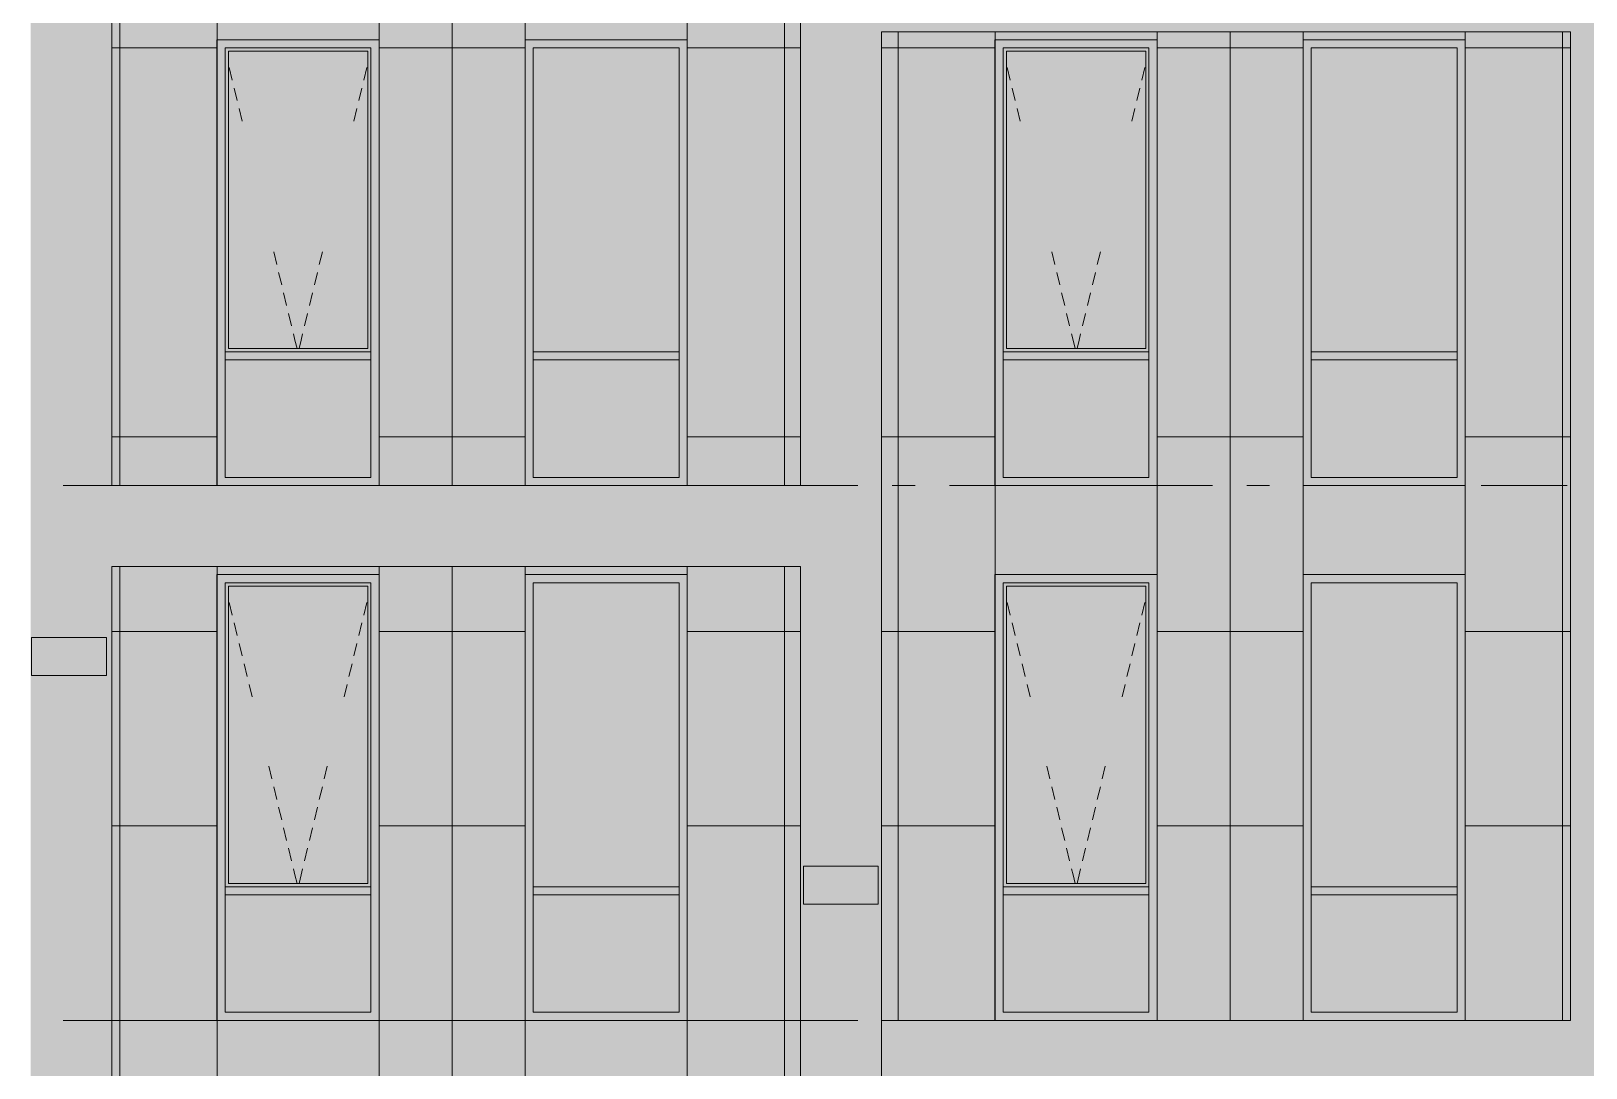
# Model space of a CAD drawing. Header units: millimetres. Extents: x 1499747 to 4230374, y -28481 to 441852.
# Drawn here: x 4030795 to 4040387, y 380335 to 386732 of the extents above; entities that cross this region are included whole.
import ezdxf

# ---------------------------------------------------------------- set-up
doc = ezdxf.new("R2010")
doc.units = ezdxf.units.MM
doc.header["$MEASUREMENT"] = 0
doc.layers.add('Чертеж и Рисунок', color=7, linetype='Continuous')

msp = doc.modelspace()

# ---------------------------------------------------------------- hatches: boundary and pattern name
at = {"layer": 'Чертеж и Рисунок', "linetype": 'Continuous', "lineweight": 0, "true_color": 0xbc9a89}
for points in [[(4030792.03753, 399928.41141), (4030792.03753, 374028.37184), (4031292.0383, 374028.37184), (4031292.0383, 399928.41141)], [(4035541.34479, 399928.41141), (4035541.34479, 374028.37184), (4036041.34555, 374028.37184), (4036041.34555, 399928.41141)], [(4040791.65281, 399928.41141), (4040291.65205, 399928.41141), (4040291.65205, 374028.37184), (4040791.65281, 374028.37184)], [(4036041.34555, 387228.39201), (4036041.34555, 386728.39125), (4040291.65205, 386728.39125), (4040291.65205, 387228.39201)], [(4031292.0383, 383428.3862), (4035541.34479, 383428.3862), (4035541.34479, 383928.38697), (4031292.0383, 383928.38697)], [(4036042.04555, 380628.38193), (4036042.04555, 380128.38116), (4040291.65205, 380128.38116), (4040291.65205, 380628.38193)]]:
    msp.add_hatch(color=33, dxfattribs=at).paths.add_polyline_path(points)
at = {"layer": 'Чертеж и Рисунок', "linetype": 'Continuous', "lineweight": 0, "true_color": 0xffffff}
h = msp.add_hatch(color=7, dxfattribs=at)
h.paths.add_polyline_path([(4031292.0383, 383928.38697), (4031941.63928, 383928.38697), (4031941.63928, 386678.39115), (4032941.64084, 386678.39115), (4032941.64084, 383928.38697), (4033841.94223, 383928.38697), (4033841.94223, 386678.39115), (4034841.94371, 386678.39115), (4034841.94371, 383928.38697), (4035541.34478, 383928.38697), (4035541.34478, 390028.39629), (4031292.0383, 390028.39629)])
h.paths.add_polyline_path([(4031941.63928, 387228.39204), (4031941.63928, 389978.39622), (4032941.64084, 389978.39622), (4032941.64084, 387228.39204)], flags=0)
h.paths.add_polyline_path([(4033841.94223, 389978.39622), (4034841.94371, 389978.39622), (4034841.94371, 387228.39204), (4033841.94223, 387228.39204)], flags=0)
at = {"layer": 'Чертеж и Рисунок', "linetype": 'Continuous', "lineweight": 0, "true_color": 0x2e2e2e}
for points in [[(4031941.63929, 386328.39063), (4031991.63937, 386328.39063), (4031991.63937, 386628.39109), (4031941.63929, 386678.39117)], [(4032441.64005, 386678.39117), (4031941.63929, 386678.39117), (4031991.63937, 386628.39109), (4032441.64005, 386628.39109)], [(4032441.64005, 386678.39117), (4032441.64005, 386628.39109), (4032891.64074, 386628.39109), (4032941.64082, 386678.39117)], [(4032941.64082, 386328.39063), (4032941.64082, 386678.39117), (4032891.64074, 386628.39109), (4032891.64074, 386328.39063)], [(4033841.94219, 386328.39063), (4033891.94227, 386328.39063), (4033891.94227, 386628.39109), (4033841.94219, 386678.39117)], [(4034341.94296, 386678.39117), (4033841.94219, 386678.39117), (4033891.94227, 386628.39109), (4034341.94296, 386628.39109)], [(4034341.94296, 386678.39117), (4034341.94296, 386628.39109), (4034791.94364, 386628.39109), (4034841.94372, 386678.39117)], [(4034841.94372, 386328.39063), (4034841.94372, 386678.39117), (4034791.94364, 386628.39109), (4034791.94364, 386328.39063)], [(4036741.34662, 386328.39063), (4036791.3467, 386328.39063), (4036791.3467, 386628.39109), (4036741.34662, 386678.39117)], [(4037241.34739, 386678.39117), (4036741.34662, 386678.39117), (4036791.3467, 386628.39109), (4037241.34739, 386628.39109)], [(4037241.34739, 386628.39109), (4037691.34807, 386628.39109), (4037741.34815, 386678.39117), (4037241.34739, 386678.39117)], [(4037741.34815, 386328.39063), (4037741.34815, 386678.39117), (4037691.34807, 386628.39109), (4037691.34807, 386328.39063)], [(4038641.64953, 386328.39063), (4038691.6496, 386328.39063), (4038691.6496, 386628.39109), (4038641.64953, 386678.39117)], [(4039141.65029, 386678.39117), (4038641.64953, 386678.39117), (4038691.6496, 386628.39109), (4039141.65029, 386628.39109)], [(4039141.65029, 386678.39117), (4039141.65029, 386628.39109), (4039591.65098, 386628.39109), (4039641.65105, 386678.39117)], [(4039641.65105, 386328.39063), (4039641.65105, 386678.39117), (4039591.65098, 386628.39109), (4039591.65098, 386328.39063)], [(4031941.63929, 384928.3885), (4031991.63937, 384928.3885), (4031991.63937, 386328.39063), (4031941.63929, 386328.39063)], [(4032941.64082, 384928.3885), (4032941.64082, 386328.39063), (4032891.64074, 386328.39063), (4032891.64074, 384928.3885)], [(4033841.94219, 384928.3885), (4033891.94227, 384928.3885), (4033891.94227, 386328.39063), (4033841.94219, 386328.39063)], [(4034841.94372, 384928.3885), (4034841.94372, 386328.39063), (4034791.94364, 386328.39063), (4034791.94364, 384928.3885)], [(4036741.34662, 384928.3885), (4036791.3467, 384928.3885), (4036791.3467, 386328.39063), (4036741.34662, 386328.39063)], [(4037741.34815, 384928.3885), (4037741.34815, 386328.39063), (4037691.34807, 386328.39063), (4037691.34807, 384928.3885)], [(4038641.64953, 384928.3885), (4038691.6496, 384928.3885), (4038691.6496, 386328.39063), (4038641.64953, 386328.39063)], [(4039641.65105, 384928.3885), (4039641.65105, 386328.39063), (4039591.65098, 386328.39063), (4039591.65098, 384928.3885)], [(4031941.63929, 384728.38819), (4031991.63937, 384728.38819), (4031991.63937, 384928.3885), (4031941.63929, 384928.3885)], [(4032941.64082, 384728.38819), (4032941.64082, 384928.3885), (4032891.64074, 384928.3885), (4032891.64074, 384728.38819)], [(4033841.94219, 384728.38819), (4033891.94227, 384728.38819), (4033891.94227, 384928.3885), (4033841.94219, 384928.3885)], [(4034841.94372, 384728.38819), (4034841.94372, 384928.3885), (4034791.94364, 384928.3885), (4034791.94364, 384728.38819)], [(4036741.34662, 384728.38819), (4036791.3467, 384728.38819), (4036791.3467, 384928.3885), (4036741.34662, 384928.3885)], [(4037741.34815, 384728.38819), (4037741.34815, 384928.3885), (4037691.34807, 384928.3885), (4037691.34807, 384728.38819)], [(4038641.64953, 384728.38819), (4038691.6496, 384728.38819), (4038691.6496, 384928.3885), (4038641.64953, 384928.3885)], [(4039641.65105, 384728.38819), (4039641.65105, 384928.3885), (4039591.65098, 384928.3885), (4039591.65098, 384728.38819)], [(4031991.63937, 384703.38815), (4032441.64005, 384703.38815), (4032441.64005, 384753.38823), (4031991.63937, 384753.38823)], [(4032441.64005, 384753.38823), (4032441.64005, 384703.38815), (4032891.64074, 384703.38815), (4032891.64074, 384753.38823)], [(4033891.94227, 384703.38815), (4034341.94296, 384703.38815), (4034341.94296, 384753.38823), (4033891.94227, 384753.38823)], [(4034341.94296, 384753.38823), (4034341.94296, 384703.38815), (4034791.94364, 384703.38815), (4034791.94364, 384753.38823)], [(4036791.3467, 384703.38815), (4037241.34739, 384703.38815), (4037241.34739, 384753.38823), (4036791.3467, 384753.38823)], [(4037241.34739, 384753.38823), (4037241.34739, 384703.38815), (4037691.34807, 384703.38815), (4037691.34807, 384753.38823)], [(4038691.6496, 384703.38815), (4039141.65029, 384703.38815), (4039141.65029, 384753.38823), (4038691.6496, 384753.38823)], [(4039141.65029, 384753.38823), (4039141.65029, 384703.38815), (4039591.65098, 384703.38815), (4039591.65098, 384753.38823)], [(4031941.63929, 384728.38819), (4031941.63929, 383928.38697), (4031991.63937, 383978.38704), (4031991.63937, 384728.38819)], [(4032941.64082, 384728.38819), (4032891.64074, 384728.38819), (4032891.64074, 383978.38704), (4032941.64082, 383928.38697)], [(4033841.94219, 384728.38819), (4033841.94219, 383928.38697), (4033891.94227, 383978.38704), (4033891.94227, 384728.38819)], [(4034841.94372, 384728.38819), (4034791.94364, 384728.38819), (4034791.94364, 383978.38704), (4034841.94372, 383928.38697)], [(4036741.34662, 384728.38819), (4036741.34662, 383928.38697), (4036791.3467, 383978.38704), (4036791.3467, 384728.38819)], [(4037741.34815, 384728.38819), (4037691.34807, 384728.38819), (4037691.34807, 383978.38704), (4037741.34815, 383928.38697)], [(4038641.64953, 384728.38819), (4038641.64953, 383928.38697), (4038691.6496, 383978.38704), (4038691.6496, 384728.38819)], [(4039641.65105, 384728.38819), (4039591.65098, 384728.38819), (4039591.65098, 383978.38704), (4039641.65105, 383928.38697)], [(4032441.64005, 383928.38697), (4032441.64005, 383978.38704), (4031991.63937, 383978.38704), (4031941.63929, 383928.38697)], [(4032441.64005, 383928.38697), (4032941.64082, 383928.38697), (4032891.64074, 383978.38704), (4032441.64005, 383978.38704)], [(4034341.94296, 383928.38697), (4034341.94296, 383978.38704), (4033891.94227, 383978.38704), (4033841.94219, 383928.38697)], [(4034341.94296, 383928.38697), (4034841.94372, 383928.38697), (4034791.94364, 383978.38704), (4034341.94296, 383978.38704)], [(4037241.34739, 383928.38697), (4037241.34739, 383978.38704), (4036791.3467, 383978.38704), (4036741.34662, 383928.38697)], [(4037241.34739, 383978.38704), (4037241.34739, 383928.38697), (4037741.34815, 383928.38697), (4037691.34807, 383978.38704)], [(4039141.65029, 383928.38697), (4039141.65029, 383978.38704), (4038691.6496, 383978.38704), (4038641.64953, 383928.38697)], [(4039141.65029, 383928.38697), (4039641.65105, 383928.38697), (4039591.65098, 383978.38704), (4039141.65029, 383978.38704)], [(4031941.63929, 383028.38559), (4031991.63937, 383028.38559), (4031991.63937, 383328.38605), (4031941.63929, 383378.38613)], [(4032441.64005, 383378.38613), (4031941.63929, 383378.38613), (4031991.63937, 383328.38605), (4032441.64005, 383328.38605)], [(4032441.64005, 383378.38613), (4032441.64005, 383328.38605), (4032891.64074, 383328.38605), (4032941.64082, 383378.38613)], [(4032941.64082, 383028.38559), (4032941.64082, 383378.38613), (4032891.64074, 383328.38605), (4032891.64074, 383028.38559)], [(4033841.94219, 383028.38559), (4033891.94227, 383028.38559), (4033891.94227, 383328.38605), (4033841.94219, 383378.38613)], [(4034341.94296, 383378.38613), (4033841.94219, 383378.38613), (4033891.94227, 383328.38605), (4034341.94296, 383328.38605)], [(4034341.94296, 383378.38613), (4034341.94296, 383328.38605), (4034791.94364, 383328.38605), (4034841.94372, 383378.38613)], [(4034841.94372, 383028.38559), (4034841.94372, 383378.38613), (4034791.94364, 383328.38605), (4034791.94364, 383028.38559)], [(4036741.34662, 383028.38559), (4036791.3467, 383028.38559), (4036791.3467, 383328.38605), (4036741.34662, 383378.38613)], [(4037241.34739, 383378.38613), (4036741.34662, 383378.38613), (4036791.3467, 383328.38605), (4037241.34739, 383328.38605)], [(4037241.34739, 383328.38605), (4037691.34807, 383328.38605), (4037741.34815, 383378.38613), (4037241.34739, 383378.38613)], [(4037741.34815, 383028.38559), (4037741.34815, 383378.38613), (4037691.34807, 383328.38605), (4037691.34807, 383028.38559)], [(4038641.64953, 383028.38559), (4038691.6496, 383028.38559), (4038691.6496, 383328.38605), (4038641.64953, 383378.38613)], [(4039141.65029, 383378.38613), (4038641.64953, 383378.38613), (4038691.6496, 383328.38605), (4039141.65029, 383328.38605)], [(4039141.65029, 383378.38613), (4039141.65029, 383328.38605), (4039591.65098, 383328.38605), (4039641.65105, 383378.38613)], [(4039641.65105, 383028.38559), (4039641.65105, 383378.38613), (4039591.65098, 383328.38605), (4039591.65098, 383028.38559)], [(4031941.63929, 381628.38345), (4031991.63937, 381628.38345), (4031991.63937, 383028.38559), (4031941.63929, 383028.38559)], [(4032941.64082, 381628.38345), (4032941.64082, 383028.38559), (4032891.64074, 383028.38559), (4032891.64074, 381628.38345)], [(4033841.94219, 381628.38345), (4033891.94227, 381628.38345), (4033891.94227, 383028.38559), (4033841.94219, 383028.38559)], [(4034841.94372, 381628.38345), (4034841.94372, 383028.38559), (4034791.94364, 383028.38559), (4034791.94364, 381628.38345)], [(4036741.34662, 381628.38345), (4036791.3467, 381628.38345), (4036791.3467, 383028.38559), (4036741.34662, 383028.38559)], [(4037741.34815, 381628.38345), (4037741.34815, 383028.38559), (4037691.34807, 383028.38559), (4037691.34807, 381628.38345)], [(4038641.64953, 381628.38345), (4038691.6496, 381628.38345), (4038691.6496, 383028.38559), (4038641.64953, 383028.38559)], [(4039641.65105, 381628.38345), (4039641.65105, 383028.38559), (4039591.65098, 383028.38559), (4039591.65098, 381628.38345)], [(4031941.63929, 381428.38315), (4031991.63937, 381428.38315), (4031991.63937, 381628.38345), (4031941.63929, 381628.38345)], [(4032941.64082, 381428.38315), (4032941.64082, 381628.38345), (4032891.64074, 381628.38345), (4032891.64074, 381428.38315)], [(4033841.94219, 381428.38315), (4033891.94227, 381428.38315), (4033891.94227, 381628.38345), (4033841.94219, 381628.38345)], [(4034841.94372, 381428.38315), (4034841.94372, 381628.38345), (4034791.94364, 381628.38345), (4034791.94364, 381428.38315)], [(4036741.34662, 381428.38315), (4036791.3467, 381428.38315), (4036791.3467, 381628.38345), (4036741.34662, 381628.38345)], [(4037741.34815, 381428.38315), (4037741.34815, 381628.38345), (4037691.34807, 381628.38345), (4037691.34807, 381428.38315)], [(4038641.64953, 381428.38315), (4038691.6496, 381428.38315), (4038691.6496, 381628.38345), (4038641.64953, 381628.38345)], [(4039641.65105, 381428.38315), (4039641.65105, 381628.38345), (4039591.65098, 381628.38345), (4039591.65098, 381428.38315)], [(4031941.63929, 381428.38315), (4031941.63929, 380628.38193), (4031991.63937, 380678.382), (4031991.63937, 381428.38315)], [(4031991.63937, 381403.38311), (4032441.64005, 381403.38311), (4032441.64005, 381453.38319), (4031991.63937, 381453.38319)], [(4032441.64005, 381453.38319), (4032441.64005, 381403.38311), (4032891.64074, 381403.38311), (4032891.64074, 381453.38319)], [(4032941.64082, 381428.38315), (4032891.64074, 381428.38315), (4032891.64074, 380678.382), (4032941.64082, 380628.38193)], [(4033841.94219, 381428.38315), (4033841.94219, 380628.38193), (4033891.94227, 380678.382), (4033891.94227, 381428.38315)], [(4033891.94227, 381403.38311), (4034341.94296, 381403.38311), (4034341.94296, 381453.38319), (4033891.94227, 381453.38319)], [(4034341.94296, 381453.38319), (4034341.94296, 381403.38311), (4034791.94364, 381403.38311), (4034791.94364, 381453.38319)], [(4034841.94372, 381428.38315), (4034791.94364, 381428.38315), (4034791.94364, 380678.382), (4034841.94372, 380628.38193)], [(4036741.34662, 381428.38315), (4036741.34662, 380628.38193), (4036791.3467, 380678.382), (4036791.3467, 381428.38315)], [(4036791.3467, 381403.38311), (4037241.34739, 381403.38311), (4037241.34739, 381453.38319), (4036791.3467, 381453.38319)], [(4037241.34739, 381403.38311), (4037691.34807, 381403.38311), (4037691.34807, 381453.38319), (4037241.34739, 381453.38319)], [(4037741.34815, 381428.38315), (4037691.34807, 381428.38315), (4037691.34807, 380678.382), (4037741.34815, 380628.38193)], [(4038641.64953, 381428.38315), (4038641.64953, 380628.38193), (4038691.6496, 380678.382), (4038691.6496, 381428.38315)], [(4038691.6496, 381403.38311), (4039141.65029, 381403.38311), (4039141.65029, 381453.38319), (4038691.6496, 381453.38319)], [(4039141.65029, 381453.38319), (4039141.65029, 381403.38311), (4039591.65098, 381403.38311), (4039591.65098, 381453.38319)], [(4039641.65105, 381428.38315), (4039591.65098, 381428.38315), (4039591.65098, 380678.382), (4039641.65105, 380628.38193)], [(4032441.64005, 380628.38193), (4032441.64005, 380678.382), (4031991.63937, 380678.382), (4031941.63929, 380628.38193)], [(4032441.64005, 380628.38193), (4032941.64082, 380628.38193), (4032891.64074, 380678.382), (4032441.64005, 380678.382)], [(4034341.94296, 380628.38193), (4034341.94296, 380678.382), (4033891.94227, 380678.382), (4033841.94219, 380628.38193)], [(4034341.94296, 380628.38193), (4034841.94372, 380628.38193), (4034791.94364, 380678.382), (4034341.94296, 380678.382)], [(4037241.34739, 380628.38193), (4037241.34739, 380678.382), (4036791.3467, 380678.382), (4036741.34662, 380628.38193)], [(4037241.34739, 380628.38193), (4037741.34815, 380628.38193), (4037691.34807, 380678.382), (4037241.34739, 380678.382)], [(4039141.65029, 380628.38193), (4039141.65029, 380678.382), (4038691.6496, 380678.382), (4038641.64953, 380628.38193)], [(4039141.65029, 380628.38193), (4039641.65105, 380628.38193), (4039591.65098, 380678.382), (4039141.65029, 380678.382)]]:
    msp.add_hatch(color=250, dxfattribs=at).paths.add_polyline_path(points)
at = {"layer": 'Чертеж и Рисунок', "linetype": 'Continuous', "lineweight": 0, "true_color": 0xffffff}
h = msp.add_hatch(color=7, dxfattribs=at)
h.paths.add_polyline_path([(4036041.34555, 374028.37184), (4036741.34658, 374028.37184), (4036741.34658, 376778.37603), (4037741.3482, 376778.37603), (4037741.3482, 374028.37184), (4038641.64958, 374028.37184), (4038641.64958, 376778.37603), (4039641.65102, 376778.37603), (4039641.65102, 374028.37184), (4040291.65213, 374028.37184), (4040291.65213, 380128.38123), (4036042.04557, 380128.38123), (4036042.04557, 380628.38186), (4036741.34658, 380628.38186), (4036741.34658, 383378.38604), (4037741.3482, 383378.38604), (4037741.3482, 380628.38186), (4038641.64958, 380628.38186), (4038641.64958, 383378.38604), (4039641.65102, 383378.38604), (4039641.65102, 380628.38186), (4040291.65213, 380628.38186), (4040291.65213, 386728.39125), (4036041.34555, 386728.39125)])
h.paths.add_polyline_path([(4037741.3482, 383928.38696), (4036741.34658, 383928.38696), (4036741.34658, 386678.39115), (4037741.3482, 386678.39115)], flags=0)
h.paths.add_polyline_path([(4037741.3482, 377328.37694), (4036741.34658, 377328.37694), (4036741.34658, 380078.38113), (4037741.3482, 380078.38113)], flags=0)
h.paths.add_polyline_path([(4039641.65102, 383928.38696), (4038641.64958, 383928.38696), (4038641.64958, 386678.39115), (4039641.65102, 386678.39115)], flags=0)
h.paths.add_polyline_path([(4039641.65102, 377328.37694), (4038641.64958, 377328.37694), (4038641.64958, 380078.38113), (4039641.65102, 380078.38113)], flags=0)
at = {"layer": 'Чертеж и Рисунок', "linetype": 'Continuous', "lineweight": 0, "true_color": 0xf7fdff}
for points in [[(4031991.63937, 384753.38823), (4032011.6394, 384773.38826), (4032011.6394, 386608.39106), (4031991.63937, 386628.39109)], [(4032891.64074, 386628.39109), (4031991.63937, 386628.39109), (4032011.6394, 386608.39106), (4032871.64071, 386608.39106)], [(4032891.64074, 384753.38823), (4032891.64074, 386628.39109), (4032871.64071, 386608.39106), (4032871.64071, 384773.38826)], [(4036791.3467, 384753.38823), (4036811.34673, 384773.38826), (4036811.34673, 386608.39106), (4036791.3467, 386628.39109)], [(4037691.34807, 386628.39109), (4036791.3467, 386628.39109), (4036811.34673, 386608.39106), (4037671.34804, 386608.39106)], [(4037671.34804, 384773.38826), (4037691.34807, 384753.38823), (4037691.34807, 386628.39109), (4037671.34804, 386608.39106)], [(4032891.64074, 384753.38823), (4032871.64071, 384773.38826), (4032011.6394, 384773.38826), (4031991.63937, 384753.38823)], [(4036791.3467, 384753.38823), (4037691.34807, 384753.38823), (4037671.34804, 384773.38826), (4036811.34673, 384773.38826)], [(4031991.63937, 381453.38319), (4032011.6394, 381473.38322), (4032011.6394, 383308.38602), (4031991.63937, 383328.38605)], [(4032891.64074, 383328.38605), (4031991.63937, 383328.38605), (4032011.6394, 383308.38602), (4032871.64071, 383308.38602)], [(4032891.64074, 381453.38319), (4032891.64074, 383328.38605), (4032871.64071, 383308.38602), (4032871.64071, 381473.38322)], [(4036791.3467, 381453.38319), (4036811.34673, 381473.38322), (4036811.34673, 383308.38602), (4036791.3467, 383328.38605)], [(4037691.34807, 383328.38605), (4036791.3467, 383328.38605), (4036811.34673, 383308.38602), (4037671.34804, 383308.38602)], [(4037671.34804, 383308.38602), (4037671.34804, 381473.38322), (4037691.34807, 381453.38319), (4037691.34807, 383328.38605)], [(4032891.64074, 381453.38319), (4032871.64071, 381473.38322), (4032011.6394, 381473.38322), (4031991.63937, 381453.38319)], [(4036791.3467, 381453.38319), (4037691.34807, 381453.38319), (4037671.34804, 381473.38322), (4036811.34673, 381473.38322)]]:
    msp.add_hatch(color=7, dxfattribs=at).paths.add_polyline_path(points)
at = {"layer": 'Чертеж и Рисунок', "linetype": 'Continuous', "lineweight": 0, "true_color": 0x84adf9}
for points in [[(4032011.6394, 384773.38826), (4032871.64071, 384773.38826), (4032871.64071, 386608.39106), (4032011.6394, 386608.39106)], [(4033891.94227, 384753.38823), (4034791.94364, 384753.38823), (4034791.94364, 384928.3885), (4034791.94364, 386328.39063), (4034791.94364, 386628.39109), (4033891.94227, 386628.39109)], [(4036811.34673, 384773.38826), (4037671.34804, 384773.38826), (4037671.34804, 386608.39106), (4036811.34673, 386608.39106)], [(4038691.6496, 384753.38823), (4039591.65098, 384753.38823), (4039591.65098, 384928.3885), (4039591.65098, 386328.39063), (4039591.65098, 386628.39109), (4038691.6496, 386628.39109)], [(4031991.63937, 384703.38815), (4031991.63937, 383978.38704), (4032891.64074, 383978.38704), (4032891.64074, 384703.38815)], [(4033891.94227, 384703.38815), (4033891.94227, 383978.38704), (4034791.94364, 383978.38704), (4034791.94364, 384703.38815)], [(4036791.3467, 383978.38704), (4037691.34807, 383978.38704), (4037691.34807, 384703.38815), (4036791.3467, 384703.38815)], [(4038691.6496, 384703.38815), (4038691.6496, 383978.38704), (4039591.65098, 383978.38704), (4039591.65098, 384703.38815)], [(4032011.6394, 381473.38322), (4032871.64071, 381473.38322), (4032871.64071, 383308.38602), (4032011.6394, 383308.38602)], [(4033891.94227, 381453.38319), (4034791.94364, 381453.38319), (4034791.94364, 381628.38345), (4034791.94364, 383328.38605), (4033891.94227, 383328.38605)], [(4036811.34673, 381473.38322), (4037671.34804, 381473.38322), (4037671.34804, 383308.38602), (4036811.34673, 383308.38602)], [(4038691.6496, 381453.38319), (4039591.65098, 381453.38319), (4039591.65098, 381628.38345), (4039591.65098, 383028.38559), (4039591.65098, 383328.38605), (4038691.6496, 383328.38605)], [(4031991.63937, 381403.38311), (4031991.63937, 380678.382), (4032891.64074, 380678.382), (4032891.64074, 381403.38311)], [(4033891.94227, 381403.38311), (4033891.94227, 380678.382), (4034791.94364, 380678.382), (4034791.94364, 381403.38311)], [(4036791.3467, 381403.38311), (4036791.3467, 380678.382), (4037691.34807, 380678.382), (4037691.34807, 381403.38311)], [(4038691.6496, 381403.38311), (4038691.6496, 380678.382), (4039591.65098, 380678.382), (4039591.65098, 381403.38311)]]:
    msp.add_hatch(color=161, dxfattribs=at).paths.add_polyline_path(points)
at = {"layer": 'Чертеж и Рисунок', "linetype": 'Continuous', "lineweight": 0, "true_color": 0xffffff}
h = msp.add_hatch(color=7, dxfattribs=at)
h.paths.add_polyline_path([(4031292.0383, 377328.37688), (4031941.63928, 377328.37688), (4031941.63928, 380078.38107), (4032941.64084, 380078.38107), (4032941.64084, 377328.37688), (4033841.94223, 377328.37688), (4033841.94223, 380078.38107), (4034841.94371, 380078.38107), (4034841.94371, 377328.37688), (4035541.34478, 377328.37688), (4035541.34478, 383428.3862), (4031292.0383, 383428.3862)])
h.paths.add_polyline_path([(4032941.64084, 380628.38196), (4031941.63928, 380628.38196), (4031941.63928, 383378.38614), (4032941.64084, 383378.38614)], flags=0)
h.paths.add_polyline_path([(4033841.94223, 383378.38614), (4034841.94371, 383378.38614), (4034841.94371, 380628.38196), (4033841.94223, 380628.38196)], flags=0)

# ---------------------------------------------------------------- linework, layer by layer
at = {"layer": 'Чертеж и Рисунок', "color": 7, "linetype": 'Continuous', "lineweight": 5}
for points in [[(4031292.0383, 383928.38697), (4031292.0383, 390028.39629)], [(4035541.34479, 383928.38697), (4035541.34479, 390028.39629)], [(4031941.63929, 383928.38697), (4031941.63929, 386678.39117)], [(4031941.63929, 386678.39117), (4032941.64082, 386678.39117)], [(4032941.64082, 386678.39117), (4032941.64082, 383928.38697)], [(4033841.94219, 383928.38697), (4033841.94219, 386678.39117)], [(4033841.94219, 386678.39117), (4034841.94372, 386678.39117)], [(4034841.94372, 386678.39117), (4034841.94372, 383928.38697)], [(4036041.34555, 374028.37184), (4036041.34555, 386728.39125)], [(4036041.34555, 386728.39125), (4040291.65205, 386728.39125)], [(4036741.34662, 383928.38697), (4036741.34662, 386678.39117)], [(4036741.34662, 386678.39117), (4037741.34815, 386678.39117)], [(4037741.34815, 386678.39117), (4037741.34815, 383928.38697)], [(4038641.64953, 383928.38697), (4038641.64953, 386678.39117)], [(4038641.64953, 386678.39117), (4039641.65105, 386678.39117)], [(4039641.65105, 386678.39117), (4039641.65105, 383928.38697)], [(4040291.65205, 380628.38193), (4040291.65205, 386728.39125)], [(4031991.63937, 386328.39063), (4031991.63937, 386628.39109)], [(4031991.63937, 386628.39109), (4032441.64005, 386628.39109)], [(4032011.6394, 386608.39106), (4032011.6394, 384773.38826)], [(4032871.64071, 386608.39106), (4032011.6394, 386608.39106)], [(4032441.64005, 386628.39109), (4032891.64074, 386628.39109)], [(4032871.64071, 384773.38826), (4032871.64071, 386608.39106)], [(4032891.64074, 386328.39063), (4032891.64074, 386628.39109)], [(4033891.94227, 386328.39063), (4033891.94227, 386628.39109)], [(4033891.94227, 386628.39109), (4034341.94296, 386628.39109)], [(4034341.94296, 386628.39109), (4034791.94364, 386628.39109)], [(4034791.94364, 386328.39063), (4034791.94364, 386628.39109)], [(4036791.3467, 386328.39063), (4036791.3467, 386628.39109)], [(4036791.3467, 386628.39109), (4037241.34739, 386628.39109)], [(4036811.34673, 386608.39106), (4036811.34673, 384773.38826)], [(4037671.34804, 386608.39106), (4036811.34673, 386608.39106)], [(4037241.34739, 386628.39109), (4037691.34807, 386628.39109)], [(4037671.34804, 384773.38826), (4037671.34804, 386608.39106)], [(4037691.34807, 386328.39063), (4037691.34807, 386628.39109)], [(4038691.6496, 386328.39063), (4038691.6496, 386628.39109)], [(4038691.6496, 386628.39109), (4039141.65029, 386628.39109)], [(4039141.65029, 386628.39109), (4039591.65098, 386628.39109)], [(4039591.65098, 386328.39063), (4039591.65098, 386628.39109)], [(4031991.63937, 384928.3885), (4031991.63937, 386328.39063)], [(4032891.64074, 384928.3885), (4032891.64074, 386328.39063)], [(4033891.94227, 384928.3885), (4033891.94227, 386328.39063)], [(4034791.94364, 384928.3885), (4034791.94364, 386328.39063)], [(4036791.3467, 384928.3885), (4036791.3467, 386328.39063)], [(4037691.34807, 384928.3885), (4037691.34807, 386328.39063)], [(4038691.6496, 384928.3885), (4038691.6496, 386328.39063)], [(4039591.65098, 384928.3885), (4039591.65098, 386328.39063)], [(4031991.63937, 384753.38823), (4031991.63937, 384928.3885)], [(4032891.64074, 384753.38823), (4032891.64074, 384928.3885)], [(4033891.94227, 384753.38823), (4033891.94227, 384928.3885)], [(4034791.94364, 384753.38823), (4034791.94364, 384928.3885)], [(4036791.3467, 384753.38823), (4036791.3467, 384928.3885)], [(4037691.34807, 384753.38823), (4037691.34807, 384928.3885)], [(4038691.6496, 384753.38823), (4038691.6496, 384928.3885)], [(4039591.65098, 384753.38823), (4039591.65098, 384928.3885)], [(4031991.63937, 384728.38819), (4031991.63937, 384753.38823)], [(4032441.64005, 384753.38823), (4031991.63937, 384753.38823)], [(4032011.6394, 384773.38826), (4032871.64071, 384773.38826)], [(4032891.64074, 384753.38823), (4032441.64005, 384753.38823)], [(4032891.64074, 384728.38819), (4032891.64074, 384753.38823)], [(4033891.94227, 384728.38819), (4033891.94227, 384753.38823)], [(4034341.94296, 384753.38823), (4033891.94227, 384753.38823)], [(4034791.94364, 384753.38823), (4034341.94296, 384753.38823)], [(4034791.94364, 384728.38819), (4034791.94364, 384753.38823)], [(4036791.3467, 384728.38819), (4036791.3467, 384753.38823)], [(4037241.34739, 384753.38823), (4036791.3467, 384753.38823)], [(4036811.34673, 384773.38826), (4037671.34804, 384773.38826)], [(4037691.34807, 384753.38823), (4037241.34739, 384753.38823)], [(4037691.34807, 384728.38819), (4037691.34807, 384753.38823)], [(4038691.6496, 384728.38819), (4038691.6496, 384753.38823)], [(4039141.65029, 384753.38823), (4038691.6496, 384753.38823)], [(4039591.65098, 384753.38823), (4039141.65029, 384753.38823)], [(4039591.65098, 384728.38819), (4039591.65098, 384753.38823)], [(4031991.63937, 384703.38815), (4031991.63937, 384728.38819)], [(4031991.63937, 383978.38704), (4031991.63937, 384703.38815)], [(4032441.64005, 384703.38815), (4031991.63937, 384703.38815)], [(4032891.64074, 384703.38815), (4032441.64005, 384703.38815)], [(4032891.64074, 384703.38815), (4032891.64074, 384728.38819)], [(4032891.64074, 383978.38704), (4032891.64074, 384703.38815)], [(4033891.94227, 384703.38815), (4033891.94227, 384728.38819)], [(4033891.94227, 383978.38704), (4033891.94227, 384703.38815)], [(4034341.94296, 384703.38815), (4033891.94227, 384703.38815)], [(4034791.94364, 384703.38815), (4034341.94296, 384703.38815)], [(4034791.94364, 384703.38815), (4034791.94364, 384728.38819)], [(4034791.94364, 383978.38704), (4034791.94364, 384703.38815)], [(4036791.3467, 384703.38815), (4036791.3467, 384728.38819)], [(4036791.3467, 383978.38704), (4036791.3467, 384703.38815)], [(4037241.34739, 384703.38815), (4036791.3467, 384703.38815)], [(4037691.34807, 384703.38815), (4037241.34739, 384703.38815)], [(4037691.34807, 384703.38815), (4037691.34807, 384728.38819)], [(4037691.34807, 383978.38704), (4037691.34807, 384703.38815)], [(4038691.6496, 384703.38815), (4038691.6496, 384728.38819)], [(4038691.6496, 383978.38704), (4038691.6496, 384703.38815)], [(4039141.65029, 384703.38815), (4038691.6496, 384703.38815)], [(4039591.65098, 384703.38815), (4039141.65029, 384703.38815)], [(4039591.65098, 384703.38815), (4039591.65098, 384728.38819)], [(4039591.65098, 383978.38704), (4039591.65098, 384703.38815)], [(4032441.64005, 383978.38704), (4031991.63937, 383978.38704)], [(4032891.64074, 383978.38704), (4032441.64005, 383978.38704)], [(4034341.94296, 383978.38704), (4033891.94227, 383978.38704)], [(4034791.94364, 383978.38704), (4034341.94296, 383978.38704)], [(4037241.34739, 383978.38704), (4036791.3467, 383978.38704)], [(4037691.34807, 383978.38704), (4037241.34739, 383978.38704)], [(4039141.65029, 383978.38704), (4038691.6496, 383978.38704)], [(4039591.65098, 383978.38704), (4039141.65029, 383978.38704)], [(4031292.0383, 383928.38697), (4035541.34479, 383928.38697)], [(4037741.34815, 383928.38697), (4036741.34662, 383928.38697)], [(4039641.65105, 383928.38697), (4038641.64953, 383928.38697)], [(4031292.0383, 377328.37688), (4031292.0383, 383428.3862)], [(4031292.0383, 383428.3862), (4035541.34479, 383428.3862)], [(4035541.34479, 377328.37688), (4035541.34479, 383428.3862)], [(4031941.63929, 380628.38193), (4031941.63929, 383378.38613)], [(4031941.63929, 383378.38613), (4032941.64082, 383378.38613)], [(4031991.63937, 383028.38559), (4031991.63937, 383328.38605)], [(4031991.63937, 383328.38605), (4032441.64005, 383328.38605)], [(4032011.6394, 383308.38602), (4032011.6394, 381473.38322)], [(4032871.64071, 383308.38602), (4032011.6394, 383308.38602)], [(4032441.64005, 383328.38605), (4032891.64074, 383328.38605)], [(4032871.64071, 381473.38322), (4032871.64071, 383308.38602)], [(4032891.64074, 383028.38559), (4032891.64074, 383328.38605)], [(4032941.64082, 383378.38613), (4032941.64082, 380628.38193)], [(4033841.94219, 380628.38193), (4033841.94219, 383378.38613)], [(4033841.94219, 383378.38613), (4034841.94372, 383378.38613)], [(4033891.94227, 383028.38559), (4033891.94227, 383328.38605)], [(4033891.94227, 383328.38605), (4034341.94296, 383328.38605)], [(4034341.94296, 383328.38605), (4034791.94364, 383328.38605)], [(4034791.94364, 383028.38559), (4034791.94364, 383328.38605)], [(4034841.94372, 383378.38613), (4034841.94372, 380628.38193)], [(4036741.34662, 380628.38193), (4036741.34662, 383378.38613)], [(4036741.34662, 383378.38613), (4037741.34815, 383378.38613)], [(4036791.3467, 383028.38559), (4036791.3467, 383328.38605)], [(4036791.3467, 383328.38605), (4037241.34739, 383328.38605)], [(4036811.34673, 383308.38602), (4036811.34673, 381473.38322)], [(4037671.34804, 383308.38602), (4036811.34673, 383308.38602)], [(4037241.34739, 383328.38605), (4037691.34807, 383328.38605)], [(4037671.34804, 381473.38322), (4037671.34804, 383308.38602)], [(4037691.34807, 383028.38559), (4037691.34807, 383328.38605)], [(4037741.34815, 383378.38613), (4037741.34815, 380628.38193)], [(4038641.64953, 380628.38193), (4038641.64953, 383378.38613)], [(4038641.64953, 383378.38613), (4039641.65105, 383378.38613)], [(4038691.6496, 383028.38559), (4038691.6496, 383328.38605)], [(4038691.6496, 383328.38605), (4039141.65029, 383328.38605)], [(4039141.65029, 383328.38605), (4039591.65098, 383328.38605)], [(4039591.65098, 383028.38559), (4039591.65098, 383328.38605)], [(4039641.65105, 383378.38613), (4039641.65105, 380628.38193)], [(4031991.63937, 381628.38345), (4031991.63937, 383028.38559)], [(4032891.64074, 381628.38345), (4032891.64074, 383028.38559)], [(4033891.94227, 381628.38345), (4033891.94227, 383028.38559)], [(4034791.94364, 381628.38345), (4034791.94364, 383028.38559)], [(4036791.3467, 381628.38345), (4036791.3467, 383028.38559)], [(4037691.34807, 381628.38345), (4037691.34807, 383028.38559)], [(4038691.6496, 381628.38345), (4038691.6496, 383028.38559)], [(4039591.65098, 381628.38345), (4039591.65098, 383028.38559)], [(4030797.63754, 382755.28518), (4030797.63754, 382990.98554)], [(4030797.63754, 382990.98554), (4031259.53825, 382990.98554)], [(4031259.53825, 382990.98554), (4031259.53825, 382755.28518)], [(4031259.53825, 382755.28518), (4030797.63754, 382755.28518)], [(4031991.63937, 381453.38319), (4031991.63937, 381628.38345)], [(4032891.64074, 381453.38319), (4032891.64074, 381628.38345)], [(4033891.94227, 381453.38319), (4033891.94227, 381628.38345)], [(4034791.94364, 381453.38319), (4034791.94364, 381628.38345)], [(4035559.64482, 381345.18302), (4035559.64482, 381580.88338)], [(4035559.64482, 381580.88338), (4036021.44552, 381580.88338)], [(4036021.44552, 381580.88338), (4036021.44552, 381345.18302)], [(4036791.3467, 381453.38319), (4036791.3467, 381628.38345)], [(4037691.34807, 381453.38319), (4037691.34807, 381628.38345)], [(4038691.6496, 381453.38319), (4038691.6496, 381628.38345)], [(4039591.65098, 381453.38319), (4039591.65098, 381628.38345)], [(4032011.6394, 381473.38322), (4032871.64071, 381473.38322)], [(4036811.34673, 381473.38322), (4037671.34804, 381473.38322)], [(4031991.63937, 381428.38315), (4031991.63937, 381453.38319)], [(4032441.64005, 381453.38319), (4031991.63937, 381453.38319)], [(4031991.63937, 381403.38311), (4031991.63937, 381428.38315)], [(4031991.63937, 380678.382), (4031991.63937, 381403.38311)], [(4032441.64005, 381403.38311), (4031991.63937, 381403.38311)], [(4032891.64074, 381453.38319), (4032441.64005, 381453.38319)], [(4032891.64074, 381403.38311), (4032441.64005, 381403.38311)], [(4032891.64074, 381428.38315), (4032891.64074, 381453.38319)], [(4032891.64074, 381403.38311), (4032891.64074, 381428.38315)], [(4032891.64074, 380678.382), (4032891.64074, 381403.38311)], [(4033891.94227, 381428.38315), (4033891.94227, 381453.38319)], [(4034341.94296, 381453.38319), (4033891.94227, 381453.38319)], [(4033891.94227, 381403.38311), (4033891.94227, 381428.38315)], [(4033891.94227, 380678.382), (4033891.94227, 381403.38311)], [(4034341.94296, 381403.38311), (4033891.94227, 381403.38311)], [(4034791.94364, 381453.38319), (4034341.94296, 381453.38319)], [(4034791.94364, 381403.38311), (4034341.94296, 381403.38311)], [(4034791.94364, 381428.38315), (4034791.94364, 381453.38319)], [(4034791.94364, 381403.38311), (4034791.94364, 381428.38315)], [(4034791.94364, 380678.382), (4034791.94364, 381403.38311)], [(4036791.3467, 381428.38315), (4036791.3467, 381453.38319)], [(4037241.34739, 381453.38319), (4036791.3467, 381453.38319)], [(4036791.3467, 381403.38311), (4036791.3467, 381428.38315)], [(4036791.3467, 380678.382), (4036791.3467, 381403.38311)], [(4037241.34739, 381403.38311), (4036791.3467, 381403.38311)], [(4037691.34807, 381453.38319), (4037241.34739, 381453.38319)], [(4037691.34807, 381403.38311), (4037241.34739, 381403.38311)], [(4037691.34807, 381428.38315), (4037691.34807, 381453.38319)], [(4037691.34807, 381403.38311), (4037691.34807, 381428.38315)], [(4037691.34807, 380678.382), (4037691.34807, 381403.38311)], [(4038691.6496, 381428.38315), (4038691.6496, 381453.38319)], [(4039141.65029, 381453.38319), (4038691.6496, 381453.38319)], [(4038691.6496, 381403.38311), (4038691.6496, 381428.38315)], [(4038691.6496, 380678.382), (4038691.6496, 381403.38311)], [(4039141.65029, 381403.38311), (4038691.6496, 381403.38311)], [(4039591.65098, 381453.38319), (4039141.65029, 381453.38319)], [(4039591.65098, 381403.38311), (4039141.65029, 381403.38311)], [(4039591.65098, 381428.38315), (4039591.65098, 381453.38319)], [(4039591.65098, 381403.38311), (4039591.65098, 381428.38315)], [(4039591.65098, 380678.382), (4039591.65098, 381403.38311)], [(4036021.44552, 381345.18302), (4035559.64482, 381345.18302)], [(4032941.64082, 380628.38193), (4031941.63929, 380628.38193)], [(4032441.64005, 380678.382), (4031991.63937, 380678.382)], [(4032891.64074, 380678.382), (4032441.64005, 380678.382)], [(4034841.94372, 380628.38193), (4033841.94219, 380628.38193)], [(4034341.94296, 380678.382), (4033891.94227, 380678.382)], [(4034791.94364, 380678.382), (4034341.94296, 380678.382)], [(4036042.04555, 380628.38193), (4036042.04555, 380128.38116)], [(4036042.04555, 380628.38193), (4040291.65205, 380628.38193)], [(4037241.34739, 380678.382), (4036791.3467, 380678.382)], [(4037691.34807, 380678.382), (4037241.34739, 380678.382)], [(4039141.65029, 380678.382), (4038691.6496, 380678.382)], [(4039591.65098, 380678.382), (4039141.65029, 380678.382)]]:
    msp.add_lwpolyline(points, dxfattribs=at)
at = {"layer": 'Чертеж и Рисунок', "color": 253, "linetype": 'Continuous', "lineweight": 5, "true_color": 0xaaaaaa}
for points in [[(4031342.33837, 390028.39629), (4031342.33837, 383928.38697)], [(4032941.74082, 390028.39629), (4032941.74082, 383928.38697)], [(4033392.24151, 390028.39629), (4033392.24151, 383928.38697)], [(4035442.54464, 390028.39629), (4035442.54464, 383928.38697)], [(4031942.33929, 387228.39201), (4031942.33929, 386678.39117)], [(4033842.54219, 387228.39201), (4033842.54219, 386678.39117)], [(4034841.94372, 387228.39201), (4034841.94372, 386678.39117)], [(4031942.33929, 386678.39117), (4031942.33929, 383928.38697)], [(4033842.54219, 386678.39117), (4033842.54219, 383928.38697)], [(4034841.94372, 386678.39117), (4034841.94372, 383928.38697)], [(4036142.94571, 386728.39125), (4036142.94571, 380628.38193)], [(4036742.54662, 386728.39125), (4036742.54662, 386678.39117)], [(4036742.54662, 386678.39117), (4036742.54662, 383928.38697)], [(4037741.94815, 386728.39125), (4037741.94815, 380628.38193)], [(4038192.84884, 386728.39125), (4038192.84884, 380628.38193)], [(4038642.54953, 386728.39125), (4038642.54953, 386678.39117)], [(4038642.54953, 386678.39117), (4038642.54953, 383928.38697)], [(4039641.95105, 386728.39125), (4039641.95105, 380628.38193)], [(4040242.55197, 386728.39125), (4040242.55197, 380628.38193)], [(4031292.0383, 386628.19109), (4031941.63929, 386628.19109)], [(4032941.74082, 386628.19109), (4033841.54219, 386628.19109)], [(4034841.94372, 386628.19109), (4035541.34479, 386628.19109)], [(4036041.34555, 386628.19109), (4036741.34662, 386628.19109)], [(4037741.34815, 386628.19109), (4038641.14953, 386628.19109)], [(4039641.65105, 386628.19109), (4040291.65205, 386628.19109)], [(4031292.0383, 384228.18743), (4031941.63929, 384228.18743)], [(4032941.74082, 384228.18743), (4033841.54219, 384228.18743)], [(4034841.94372, 384228.18743), (4035541.34479, 384228.18743)], [(4036041.34555, 384228.18743), (4036741.34662, 384228.18743)], [(4037741.34815, 384228.18743), (4038641.14953, 384228.18743)], [(4039641.65105, 384228.18743), (4040291.65205, 384228.18743)], [(4036742.54662, 383928.38697), (4036742.54662, 383378.38613)], [(4038642.54953, 383928.38697), (4038642.54953, 383378.38613)], [(4031342.33837, 383428.3862), (4031342.33837, 377328.37688)], [(4031942.33929, 383428.3862), (4031942.33929, 383378.38613)], [(4032941.74082, 383428.3862), (4032941.74082, 377328.37688)], [(4033392.24151, 383428.3862), (4033392.24151, 377328.37688)], [(4033842.54219, 383428.3862), (4033842.54219, 383378.38613)], [(4034841.94372, 383428.3862), (4034841.94372, 383378.38613)], [(4035442.54464, 383428.3862), (4035442.54464, 377328.37688)], [(4031942.33929, 383378.38613), (4031942.33929, 380628.38193)], [(4033842.54219, 383378.38613), (4033842.54219, 380628.38193)], [(4034841.94372, 383378.38613), (4034841.94372, 380628.38193)], [(4036742.54662, 383378.38613), (4036742.54662, 380628.38193)], [(4038642.54953, 383378.38613), (4038642.54953, 380628.38193)], [(4031292.0383, 383028.18559), (4031941.63929, 383028.18559)], [(4032941.74082, 383028.18559), (4033841.54219, 383028.18559)], [(4034841.94372, 383028.18559), (4035541.34479, 383028.18559)], [(4036041.34555, 383028.18559), (4036741.34662, 383028.18559)], [(4037741.34815, 383028.18559), (4038641.14953, 383028.18559)], [(4039641.65105, 383028.18559), (4040291.65205, 383028.18559)], [(4031292.0383, 381828.18376), (4031941.63929, 381828.18376)], [(4032941.74082, 381828.18376), (4033841.54219, 381828.18376)], [(4034841.94372, 381828.18376), (4035541.34479, 381828.18376)], [(4036041.34555, 381828.18376), (4036741.34662, 381828.18376)], [(4037741.34815, 381828.18376), (4038641.14953, 381828.18376)], [(4039641.65105, 381828.18376), (4040291.65205, 381828.18376)], [(4031292.0383, 380628.18193), (4031941.63929, 380628.18193)], [(4031942.33929, 380628.38193), (4031942.33929, 380078.38109)], [(4032941.74082, 380628.18193), (4033841.54219, 380628.18193)], [(4033842.54219, 380628.38193), (4033842.54219, 380078.38109)], [(4034841.94372, 380628.38193), (4034841.94372, 380078.38109)], [(4034841.94372, 380628.18193), (4035541.34479, 380628.18193)], [(4036041.34555, 380628.18193), (4036042.04555, 380628.18193)]]:
    msp.add_lwpolyline(points, dxfattribs=at)
at = {"layer": 'Чертеж и Рисунок', "color": 23, "linetype": 'Continuous', "lineweight": 5, "true_color": 0xbf8080}
for points in [[(4032017.13941, 386507.09091), (4032035.93943, 386429.29079)], [(4032866.1407, 386507.09091), (4032847.34067, 386429.29079)], [(4036816.94674, 386507.09091), (4036835.64677, 386429.29079)], [(4037665.84804, 386507.09091), (4037647.14801, 386429.29079)], [(4032047.63945, 386380.69071), (4032066.43948, 386302.8906)], [(4032835.64066, 386380.69071), (4032816.84063, 386302.8906)], [(4036847.44679, 386380.69071), (4036866.14681, 386302.8906)], [(4037635.34799, 386380.69071), (4037616.64796, 386302.8906)], [(4032078.1395, 386254.29052), (4032096.93953, 386176.5904)], [(4032805.14061, 386254.29052), (4032786.34058, 386176.5904)], [(4036877.94683, 386254.29052), (4036896.64686, 386176.5904)], [(4037604.84794, 386254.29052), (4037586.14791, 386176.5904)], [(4032291.63982, 385369.68917), (4032310.43985, 385291.98905)], [(4032591.54028, 385369.68917), (4032572.84025, 385291.98905)], [(4037091.44716, 385369.68917), (4037110.24719, 385291.98905)], [(4037391.34762, 385369.68917), (4037372.54759, 385291.98905)], [(4032322.13987, 385243.38898), (4032340.9399, 385165.58886)], [(4032561.04024, 385243.38898), (4032542.34021, 385165.58886)], [(4037121.9472, 385243.38898), (4037140.74723, 385165.58886)], [(4037360.84757, 385243.38898), (4037342.04754, 385165.58886)], [(4032352.63992, 385116.98878), (4032371.43995, 385039.18866)], [(4032530.54019, 385116.98878), (4032511.84016, 385039.18866)], [(4037152.44725, 385116.98878), (4037171.24728, 385039.18866)], [(4037330.34752, 385116.98878), (4037311.54749, 385039.18866)], [(4032383.13996, 384990.58859), (4032401.93999, 384912.88847)], [(4032500.04014, 384990.58859), (4032481.34011, 384912.88847)], [(4037182.9473, 384990.58859), (4037201.74733, 384912.88847)], [(4037299.84748, 384990.58859), (4037281.04745, 384912.88847)], [(4032413.64001, 384864.2884), (4032422.84003, 384826.18834)], [(4032469.5401, 384864.2884), (4032460.44008, 384826.18834)], [(4037213.44734, 384864.2884), (4037222.64736, 384826.18834)], [(4037269.34743, 384864.2884), (4037260.14742, 384826.18834)], [(4032422.84003, 384826.18834), (4032435.54004, 384773.38826)], [(4032460.44008, 384826.18834), (4032447.64006, 384773.38826)], [(4037222.64736, 384826.18834), (4037235.34738, 384773.38826)], [(4037260.14742, 384826.18834), (4037247.4474, 384773.38826)], [(4032017.13941, 383207.08587), (4032035.93943, 383129.28575)], [(4032866.1407, 383207.08587), (4032847.34067, 383129.28575)], [(4036816.94674, 383207.08587), (4036835.64677, 383129.28575)], [(4037665.84804, 383207.08587), (4037647.14801, 383129.28575)], [(4032047.63945, 383080.68567), (4032066.43948, 383002.88555)], [(4032835.64066, 383080.68567), (4032816.84063, 383002.88555)], [(4036847.44679, 383080.68567), (4036866.14681, 383002.88555)], [(4037635.34799, 383080.68567), (4037616.64796, 383002.88555)], [(4032078.1395, 382954.28548), (4032096.93953, 382876.58536)], [(4032805.14061, 382954.28548), (4032786.34058, 382876.58536)], [(4036877.94683, 382954.28548), (4036896.64686, 382876.58536)], [(4037604.84794, 382954.28548), (4037586.14791, 382876.58536)], [(4032108.63955, 382827.98529), (4032127.43957, 382750.18517)], [(4032774.64056, 382827.98529), (4032755.84053, 382750.18517)], [(4036908.44688, 382827.98529), (4036927.14691, 382750.18517)], [(4037574.3479, 382827.98529), (4037555.64787, 382750.18517)], [(4032139.13959, 382701.58509), (4032157.93962, 382623.78497)], [(4032744.14052, 382701.58509), (4032725.34049, 382623.78497)], [(4036938.94692, 382701.58509), (4036957.64695, 382623.78497)], [(4037543.84785, 382701.58509), (4037525.14782, 382623.78497)], [(4032261.13978, 382196.08432), (4032279.93981, 382118.2842)], [(4032622.14033, 382196.08432), (4032603.3403, 382118.2842)], [(4037060.94711, 382196.08432), (4037079.74714, 382118.2842)], [(4037421.84766, 382196.08432), (4037403.04763, 382118.2842)], [(4032291.63982, 382069.68413), (4032310.43985, 381991.98401)], [(4032591.54028, 382069.68413), (4032572.84025, 381991.98401)], [(4037091.44716, 382069.68413), (4037110.24719, 381991.98401)], [(4037391.34762, 382069.68413), (4037372.54759, 381991.98401)], [(4032322.13987, 381943.38394), (4032340.9399, 381865.58382)], [(4032561.04024, 381943.38394), (4032542.34021, 381865.58382)], [(4037121.9472, 381943.38394), (4037140.74723, 381865.58382)], [(4037360.84757, 381943.38394), (4037342.04754, 381865.58382)], [(4032352.63992, 381816.98374), (4032371.43995, 381739.18362)], [(4032530.54019, 381816.98374), (4032511.84016, 381739.18362)], [(4037152.44725, 381816.98374), (4037171.24728, 381739.18362)], [(4037330.34752, 381816.98374), (4037311.54749, 381739.18362)], [(4032383.13996, 381690.58355), (4032401.93999, 381612.88343)], [(4032500.04014, 381690.58355), (4032481.34011, 381612.88343)], [(4037182.9473, 381690.58355), (4037201.74733, 381612.88343)], [(4037299.84748, 381690.58355), (4037281.04745, 381612.88343)], [(4032413.64001, 381564.28336), (4032422.84003, 381526.1833)], [(4032422.84003, 381526.1833), (4032435.54004, 381473.38322)], [(4032460.44008, 381526.1833), (4032447.64006, 381473.38322)], [(4032469.5401, 381564.28336), (4032460.44008, 381526.1833)], [(4037213.44734, 381564.28336), (4037222.64736, 381526.1833)], [(4037222.64736, 381526.1833), (4037235.34738, 381473.38322)], [(4037260.14742, 381526.1833), (4037247.4474, 381473.38322)], [(4037269.34743, 381564.28336), (4037260.14742, 381526.1833)]]:
    msp.add_lwpolyline(points, dxfattribs=at)
at = {"layer": 'Чертеж и Рисунок', "color": 1, "linetype": 'Continuous', "lineweight": 0}
for points in [[(4030992.13784, 383928.38697), (4031521.33865, 383928.38697)], [(4031732.93897, 383928.38697), (4031874.13919, 383928.38697)], [(4032085.73951, 383928.38697), (4032614.94032, 383928.38697)], [(4032826.64064, 383928.38697), (4032967.74086, 383928.38697)], [(4033179.34118, 383928.38697), (4033708.54199, 383928.38697)], [(4033920.24231, 383928.38697), (4034061.34253, 383928.38697)], [(4034272.94285, 383928.38697), (4034802.14366, 383928.38697)], [(4035013.84398, 383928.38697), (4035154.9442, 383928.38697)], [(4035366.64452, 383928.38697), (4035895.74533, 383928.38697)], [(4036107.44565, 383928.38697), (4036248.54587, 383928.38697)], [(4036460.24619, 383928.38697), (4036989.347, 383928.38697)], [(4037201.04733, 383928.38697), (4037342.14754, 383928.38697)], [(4037553.84786, 383928.38697), (4038082.94867, 383928.38697)], [(4038294.649, 383928.38697), (4038435.74921, 383928.38697)], [(4038647.44954, 383928.38697), (4039176.65034, 383928.38697)], [(4039388.25067, 383928.38697), (4039529.35088, 383928.38697)], [(4039741.05121, 383928.38697), (4040270.25201, 383928.38697)], [(4030992.13784, 380628.38193), (4031521.33865, 380628.38193)], [(4031732.93897, 380628.38193), (4031874.13919, 380628.38193)], [(4032085.73951, 380628.38193), (4032614.94032, 380628.38193)], [(4032826.64064, 380628.38193), (4032967.74086, 380628.38193)], [(4033179.34118, 380628.38193), (4033708.54199, 380628.38193)], [(4033920.24231, 380628.38193), (4034061.34253, 380628.38193)], [(4034272.94285, 380628.38193), (4034802.14366, 380628.38193)], [(4035013.84398, 380628.38193), (4035154.9442, 380628.38193)], [(4035366.64452, 380628.38193), (4035895.74533, 380628.38193)], [(4036107.44565, 380628.38193), (4036248.54587, 380628.38193)], [(4036460.24619, 380628.38193), (4036989.347, 380628.38193)], [(4037201.04733, 380628.38193), (4037342.14754, 380628.38193)], [(4037553.84786, 380628.38193), (4038082.94867, 380628.38193)], [(4038294.649, 380628.38193), (4038435.74921, 380628.38193)], [(4038647.44954, 380628.38193), (4039176.65034, 380628.38193)], [(4039388.25067, 380628.38193), (4039529.35088, 380628.38193)], [(4039741.05121, 380628.38193), (4040270.25201, 380628.38193)]]:
    msp.add_lwpolyline(points, dxfattribs=at)

doc.saveas('drawing.dxf')
